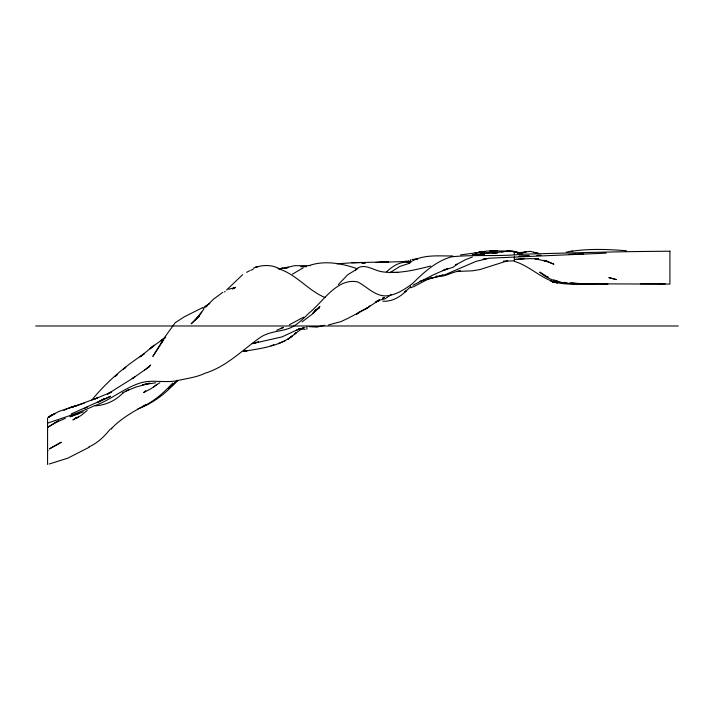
<?xml version="1.0" encoding="UTF-8"?>
<svg xmlns="http://www.w3.org/2000/svg" width="714" height="714" viewBox="0 0 714 714"><rect width="100%" height="100%" fill="white"/><g stroke="black" fill="none" stroke-linecap="round" stroke-linejoin="round"><path stroke-width="1.07" d="M162.506 341.604L152.841 356.411L165.041 336.767L175.242 322.71L184.274 316.829L203.16 307.35L203.16 308.484L207.176 306.02M199.215 316.463L191.173 323.817L198.849 316.132L195.1 320.211L203.811 309.287M198.787 316.088L201.821 312.152M163.801 339.802L161.275 343.059L162.622 341.479M91.562 400.349C106.279 382.276 124.504 366.505 144.094 353.912L140.042 356.848L154.26 345.273L150.038 348.753L152.225 346.879M148.673 367.291L150.663 365.041L146.665 368.602L132.233 378.652L134.866 376.813M109.947 429.489C104.244 436.629 97.407 443.198 88.947 446.875M338.329 284.547L347.754 274.712L356.545 269.383L355.536 269.963C363.444 261.601 373.984 271.034 382.758 271.856C398.965 273.989 415.146 269.972 430.774 266.01M207.426 305.208L213.281 299.38L222.83 292.276M172.324 385.426L177.304 380.267C166.63 392.896 153.474 403.187 137.873 408.908M123.576 392.209C116.48 400.295 106.074 405.097 95.399 405.847M172.708 383.079C163.97 392.477 154.331 401.339 142.479 406.614L146.209 404.588C133.554 411.398 120.8 418.556 110.875 429.15L111.848 428.186M159.909 382.624L150.922 388.746L143.692 392.557L145.763 390.647M226.552 290.054L242.644 274.685M410.166 287.215L404.633 292.124L406.578 290.553M224.526 291.928L225.088 291.401M406.516 290.607C400.259 296.97 392.022 301.843 382.793 301.201M177.75 380.696L168.611 388.648L172.788 384.935M314.106 311.956L319.087 307.859L317.141 309.171M128.752 389.487L122.54 393.164M87.162 410.461L80.985 415.539L72.899 419.939L76.675 417.306L76.318 417.592M391.201 294.659L384.98 298.818L378.188 300.505M368.442 306.966L369.852 305.797M152.189 346.915L165.728 337.204M153.51 387.059L156.875 384.328M312.446 313.419L319.89 306.404L312.777 313.758L302.076 321.898M146.709 368.549L148.798 367.023L144.567 370.057M386.586 271.766C392.87 265.911 401.107 260.512 410.122 262.788M303.289 327.601L294.302 334.348L296.488 332.394C282.467 346.058 261.672 348.37 243.251 351.386L246.982 350.958L243.661 351.475M165.523 337.231L161.15 340.632L164.97 337.776M367.639 307.547L358.196 312.732M303.164 267.848L292.463 274.131M315.106 310.528L319.194 307.868M328.556 324.932L340.792 321.675L347.593 318.506L366.139 308.769L379.402 299.907L375.457 302.263L378.688 300.496M132.858 378.224L107.43 394.119L111.687 391.986L94.846 398.939L97.809 397.823L71.775 407.283L84.314 403.142M315.115 310.536L316.829 309.43L315.044 310.572M246.633 272.32L249.534 270.776M382.659 298.318L383.855 297.542L382.918 298.122M366.139 308.769L368.736 307.091M389.844 272.766L399.813 266.465L409.533 263.243M55.103 422.661L47.579 427.418L58.664 420.849L55.103 422.661L65.358 418.359M233.032 288.768L235.441 287.376L232.407 288.867L235.602 287.385L228.676 289.25M204.65 306.511L209.8 303.557M97.934 402.33L103.351 399.26L97.309 402.571M48.971 416.842L55.264 413.317L48.561 417.154L58.7 411.496L76.344 405.543M89.143 447.267L67.866 458.138L49.168 464.011M295.73 330.671L299.951 328.538L282.012 336.901L252.203 343.666L254.8 342.818M412.326 260.949C424.696 254.318 439.288 256.147 452.774 255.942M71.221 413.933L110.599 396.288L98.202 402.116M289.34 324.808L303.673 317.132M413.004 285.279L433.407 274.801L446.75 268.946L448.133 268.428L442.662 270.651L453.122 267.241L456.978 264.225L455.711 264.921L465.126 259.86L472.418 256.986M63.885 410.398L66.482 409.086M84.19 408.56L87.501 406.98M383.177 298.041L384.409 297.461M253.265 268.268C261.217 264.805 271.088 264.358 278.897 268.473M76.764 414.388L79.397 413.183L69.892 416.78L73.854 415.468M431.613 277.282L414.272 286.385L410.604 287.796L410.604 286.305M276.72 330.261L283.449 327.414L280.343 328.618M67.348 408.658L76.693 405.668M285.368 340.694L278.415 343.648M126.048 391.111L135.749 387.131L149.842 383.168L142.738 384.766L155.688 382.811M297.845 329.52L304.994 327.556M286.894 267.536L294.311 265.715L310.126 265.608M83.261 411.862L73.774 415.45M250.659 270.294L253.113 269.339M47.579 423.107C63.127 417.824 78.879 412.942 93.811 406.016C110.411 400.304 123.924 388.032 140.596 382.882C153.233 379.098 166.585 383.623 179.294 380.187C187.925 378.25 196.868 377.206 204.891 373.297C226.338 366.737 241.966 350.378 259.717 337.838C268.66 331.314 280.004 331.867 289.964 328.074C297.31 324.808 303.004 319.069 308.573 313.446C323.049 302.049 336.954 277.451 357.785 281.95C367.764 287.153 376.715 298.113 389.166 295.498C397.984 293.838 405.534 288.751 412.612 283.512C423.679 272.409 436.013 261.199 451.418 256.835C474.81 254.38 498.711 256.737 522.264 254.22C571.468 252.863 620.689 251.489 669.91 251.23M439.878 276.229L425.696 279.683M69.874 407.56L71.989 406.837M324.656 325.254L317.034 327.083L309.037 326.655M419.841 281.254L442.832 275.14L440.02 275.818M308.93 265.626C324.852 260.083 342.345 263.421 357.785 268.937M507.574 260.78L479.728 269.624L472.204 270.838L456.665 271.454L460.548 271.097C452.016 271.159 444.867 278.067 436.129 275.961M272.989 345.237L273.935 345.023L270.963 345.692M517.552 252.917L530.252 251.319L534.652 252.515M522.934 252.676L526.039 252.006L520.64 253.033M566.238 252.194C586.042 248.41 606.427 249.141 626.428 250.757M476.265 254.577L487.742 252.702L497.694 253.086M440.886 275.604L445.054 274.694L476.176 261.324L489.411 258.182L606.213 253.131M281.602 268.25L288.402 267.179M300.139 329.056L302.388 328.663L301.379 328.824L305.217 329.368M280.156 268.759L282.896 268.312L281.932 268.437M483.36 251.48L475.015 252.997L486.618 251.114L497.399 250.926M513.955 251.56L504.878 251.489L491.964 253.158M412.094 259.468L417.199 258.968M481.914 253.577L491.134 252.604M572.762 251.105L569.308 251.569M475.256 252.89L485.074 251.605L460.548 254.916M279.094 268.857L282.896 268.312M504.878 251.489L501.54 251.926M284.743 268.089L287.563 267.732L284.761 268.08M521.033 258.807L524.415 258.432L514.348 259.539L530.225 258.584L538.659 258.968L535.027 258.789L546.737 261.351L543.55 260.378L553.93 264.198L545.077 260.253M336.722 263.841L351.779 262.797L388.47 261.824M300.63 266.715L306.77 266.661M537.535 255.425L539.677 255.273M472.204 254.559L484.342 254.416L479.969 254.255M415.816 259.075L417.315 258.968M536.866 255.496L541.069 255.228M665.198 283.824L640.413 283.806M388.541 261.859L376.037 262.511L409.318 261.342L405.195 261.253M583.561 253.836L568.451 254.487L575.627 254.22M487.251 252.765L491.625 252.586M362.462 262.449L351.779 262.797M517.605 252.961L519.783 252.89L516.811 252.845M662.369 283.815L660.218 283.886L662.449 283.815M492.473 250.926L513.232 251.06M519.158 256.237L528.949 255.978M519.042 256.237L529.493 255.978M503.468 261.101L513.634 260.887M581.053 283.851L596.386 283.806M592.111 283.886L593.298 283.922L587.8 283.815L596.297 283.815M397.939 272.445L390.576 272.418M514.33 256.719L514.33 261.333C529.94 265.992 541.819 279.308 557.572 282.923L553.752 282.271L550.681 280.879C568.701 287.162 589.157 282.226 607.9 283.931L594.441 283.869L669.91 284.065L669.91 251.105M489.715 250.935L493.972 250.935M35.7 325.986L678.3 325.986M406.453 261.663L408.587 261.681M583.409 283.735L569.888 283.092M571.816 283.226L583.606 283.735M545.576 275.666L539.722 272.088C554.162 285.234 574.279 283.877 592.352 283.985M578.679 283.726L581.16 283.788M518.114 252.917L518.757 252.934M510.751 250.909L506.967 250.739M569.968 283.101L578.286 283.645M377.01 300.853L378.938 300.996M411.014 261.556L408.105 261.324L411.38 261.699M565.283 283.03L558.991 282.208M564.89 282.449L566.907 282.744M518.194 252.613L514.91 252.104L518.569 252.667L515.437 251.828M47.579 450.445L48.034 450.516M564.435 282.432L566.461 282.762L564.622 282.441M522.496 253.524L518.087 252.649L522.559 253.925M538.097 253.229L533.751 252.337L538.053 253.354M557.821 281.084L553.778 280.156L555.617 280.584M537.053 258.95L538.231 259.244M277.987 268.616C296.239 273.908 307.841 290.562 325.2 297.559M515.285 251.435L519.364 252.979M546.415 276.175L548.245 277.041M514.33 251.257L514.33 254.844M410.604 259.682L410.604 262.636M306.886 326.673L306.886 329.118M47.579 417.788L47.579 464.448M117.337 374.475L115.32 376.251L117.328 374.511M292.419 335.857L288.153 339.043L292.419 335.857M125.709 367.326L123.656 368.977L125.709 367.326M50.783 415.682L48.739 417.288L51.685 414.986L50.783 415.682M61.154 442.296L49.489 448.847L61.154 442.296M358.749 312.937L356.67 314.044L358.749 312.937M78.495 417.056L75.639 418.502L78.567 417.021M257.352 266.741L255.371 267.366L257.335 266.786M104.164 399.01L103.244 399.278L104.164 399.01M258.548 342.06L254.96 342.8L258.548 342.06M486.082 258.745L482.941 259.316L486.082 258.745M365.273 262.895L362.069 263.1L365.273 262.895M495.507 252.801L492.107 252.64L495.989 252.836L495.507 252.801M514.33 251.756L511.563 251.346L514.33 251.801M554.805 282.557L552.52 281.887L554.805 282.557M616.209 279.549L609.015 277.648L616.209 279.549"/></g></svg>
